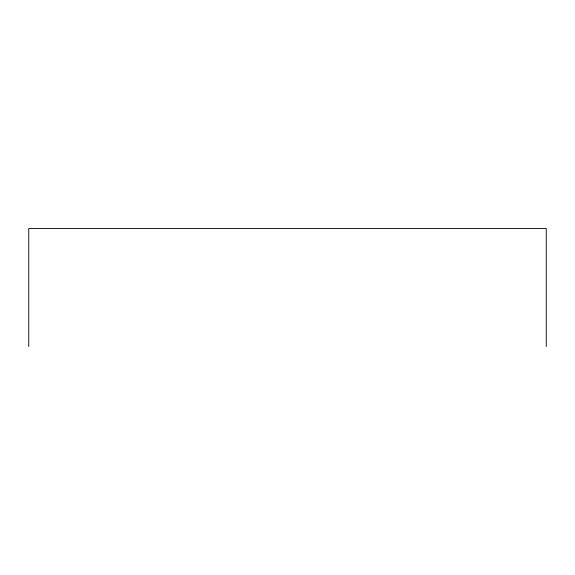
<?xml version="1.0" encoding="UTF-8"?>
<svg xmlns="http://www.w3.org/2000/svg" width="575" height="575" viewBox="0 0 575 575"><rect width="100%" height="100%" fill="white"/><g stroke="black" fill="none" stroke-linecap="round" stroke-linejoin="round"><path stroke-width="0.86" d="M546.25 346.509L546.25 228.491L28.75 228.491L28.75 346.509"/></g></svg>
